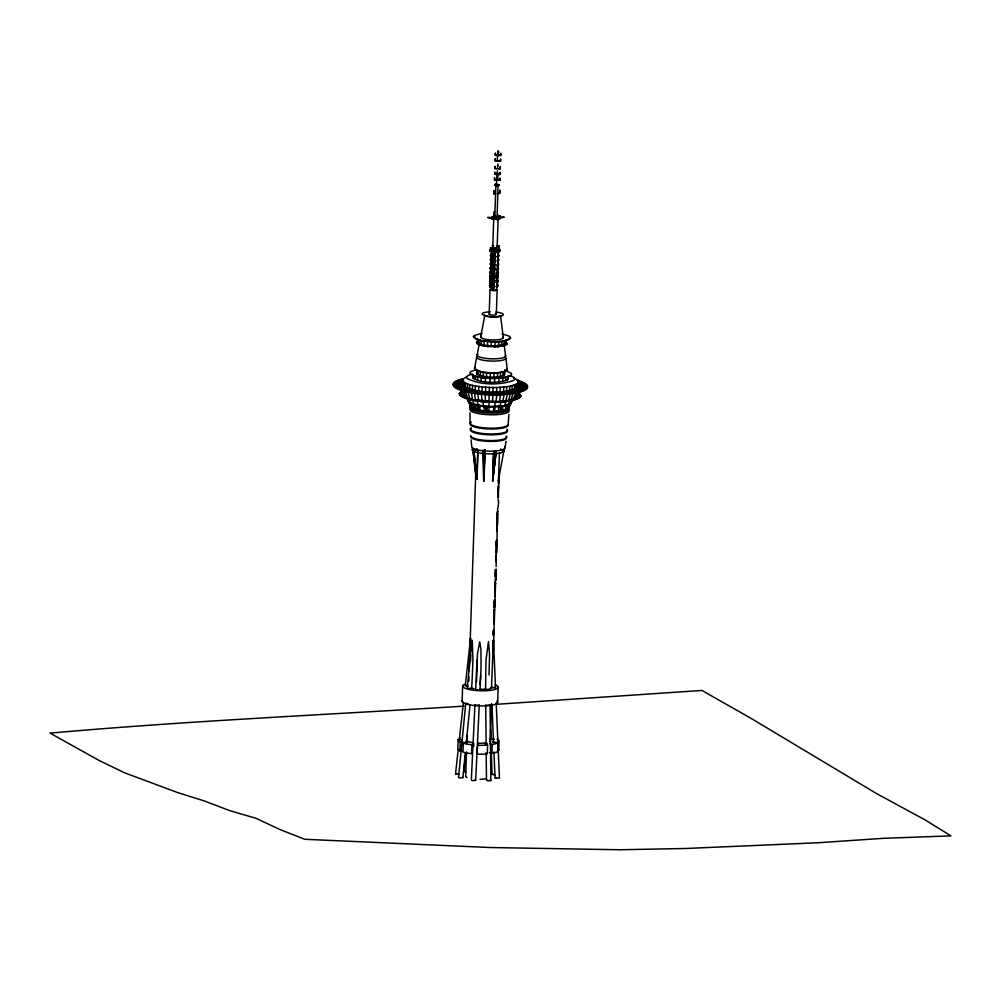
<?xml version="1.0" encoding="UTF-8"?>
<svg xmlns="http://www.w3.org/2000/svg" width="1001" height="1001" viewBox="0 0 1001 1001"><rect width="100%" height="100%" fill="white"/><g stroke="black" fill="none" stroke-linecap="round" stroke-linejoin="round"><path stroke-width="1.5" d="M469.995 412.8L470.107 422.948M476.539 681.881L477.464 653.916L479.717 641.754L480.98 649.624L481.018 667.98L480.017 689.576L478.541 690.052L475.65 689.514L477.064 659.959M470.583 643.505L470.558 638.163L465.29 685.597L468.18 686.135M506.894 340.052L504.629 344.331L494.744 346.133L491.253 346.108L491.228 341.579L482.044 340.628C491.103 342.38 501.088 342.73 509.747 339.139L510.573 338.05L510.135 336.924L508.47 335.81L501.939 333.959M512.737 399.9L510.635 403.653L504.617 405.68L488.976 406.519L489.039 403.078M493.268 652.652L493.405 639.927L491.504 687.85M475.988 465.49L469.206 670.783M459.972 384.146L461.811 386.924L461.736 389.301L464.564 397.159L462.65 394.557L459.597 394.519L463.013 395.508C461.786 391.604 456.731 384.021 462.762 381.556M461.736 389.301L460.61 388.388L460.623 385.885L455.918 385.986L460.76 388.013L460.823 386.111L456.131 386.211M513.5 377.877L518.168 380.342L518.843 382.069L518.693 386.549L517.429 388.2C500.237 394.094 479.241 393.831 462.762 385.961L462.249 379.754L466.616 376.651M462.437 385.097L462.575 380.618M462.762 385.961L462.875 378.929M518.806 393.293L520.92 396.096L519.544 397.897C502.665 403.979 483.058 403.541 466.003 397.96L463.35 390.202L463.425 387.825L461.811 386.924M463.613 389.827L463.676 387.925L458.971 388.1L463.238 387.712L463.613 389.827L458.971 388.1M464.039 386.811L464.189 382.332M465.315 387.65L465.465 383.17L462.912 381.481L462.249 379.754M467.442 388.413L467.592 383.946M469.569 389.189L469.719 384.709L465.465 383.17M462.512 739.777L458.145 739.576L457.82 749.073L459.909 750.9L462.512 750.687M463.425 387.825L470.895 390.202L472.66 400.075L470.47 399.674C485.472 399.749 504.542 405.505 517.605 395.958L517.517 395.12L520.558 395.157L518.243 395.77M471.233 403.553L471.121 407.119L470.57 405.443M459.909 750.9L460.197 742.004L458.145 739.576M474.249 405.242L474.136 408.808L471.296 407.307L471.446 402.552M462.124 701.476L462.625 686.348M472.409 389.827L472.56 385.347M472.972 374.799L473.298 378.416C483.646 383.358 496.821 383.521 507.595 379.817L508.483 376.251M472.072 407.832L472.197 404.254L474.136 408.808M473.298 378.416L473.423 374.612M472.86 408.345L472.985 404.779M470.895 390.202L474.111 390.84L475.525 400.65L467.379 398.974L459.959 395.458L459.234 393.581L462.312 390.978M473.661 392.667L474.461 392.817L474.524 390.916L471.146 391.629L473.723 390.765M474.899 379.479L475.025 375.675L477.702 376.639L477.565 380.443M465.415 741.578L467.63 742.417L463.263 743.18L462.975 752.076A18.881 4.379 1.9 0 0 471.646 753.678L471.934 744.794L473.823 743.58L473.723 746.546M479.341 406.594L479.229 410.172L475.713 409.384L474.524 408.946L474.637 405.38M475.25 390.465L475.4 385.986L469.719 384.709M504.867 369.582L504.441 375.1C495.758 378.078 485.147 377.953 476.826 373.974L476.614 369.294M475.713 409.384L475.875 404.617M476.826 373.974L476.951 370.157C485.272 374.136 495.883 374.274 504.567 371.296L505.205 370.458M474.111 390.84L477.602 391.391L478.641 401.151L477.227 400.875L478.516 400.275M478.115 374.824L478.24 371.021M477.477 409.772L477.627 405.017L479.379 405.405L478.015 405.868L479.229 410.172M465.69 776.088L466.491 751.939M467.042 735.385L466.879 740.027A11.749 2.728 1.9 0 0 472.334 742.617M478.603 390.928L478.753 386.449M477.84 451.326L477.027 479.316L477.765 451.276M480.267 375.6L480.392 371.796M478.678 405.981L479.567 410.385L480.042 405.53M481.131 381.243L481.256 377.44L478.878 376.902M480.805 393.693L480.868 391.791L479.441 392.805L481.719 393.793L481.781 391.891L479.441 392.805M477.602 391.391L481.318 391.841L481.956 401.551L473.573 400.375L475.35 399.774M481.956 391.391L482.107 386.924L475.4 385.986M483.133 376.238L483.258 372.435M489.99 217.955L487.712 217.43L491.891 217.918L490.002 217.38M486.323 407.445L486.198 411.011L484.021 410.86L484.184 406.106L486.361 406.256M485.347 381.831L485.472 378.015L475.387 376.489L470.357 374.099L469.869 372.822L470.795 371.609L475.425 369.945M481.318 391.841L485.197 392.179L485.41 401.851L485.372 400.988M485.598 391.654L485.748 387.187M486.524 376.714L486.649 372.91M484.985 451.338L484.009 480.843L484.559 452.852M489.176 314.151L489.99 289.589M490.603 286.799L489.914 287.174L490.365 283.233L490.64 285.623M490.065 282.908L490.177 279.404C492.304 277.602 489.401 284.647 490.74 282.52M490.202 278.641L490.315 275.125C492.442 273.336 489.539 280.368 490.89 278.253M490.34 274.362L490.465 270.858C492.58 269.069 489.677 276.101 491.028 273.986M490.49 270.095L490.603 266.591C492.73 264.79 489.827 271.834 491.166 269.707M491.078 261.887L491.016 265.828L490.74 262.312L491.428 261.924L490.74 262.312M490.765 261.549L491.216 257.607L491.153 261.561M490.915 257.282C492.204 257.219 489.939 256.344 491.028 253.766L491.716 253.391L491.641 255.73M484.734 452.877L483.808 480.818L483.208 450.775A16.266 3.766 1.9 0 1 473.723 448.648L473.611 448.611A16.266 3.766 1.9 0 1 471.721 446.596L471.071 439.852M490.302 287.187L490.365 283.233M490.452 282.908L490.503 278.966M490.59 278.641L490.653 274.699M490.728 274.374L490.79 270.42M490.878 270.095L490.928 266.153M491.303 257.282L491.353 253.341M494.069 193.368L494.156 190.503L493.693 193.969L495.783 193.781L493.718 193.393M486.849 411.061L487.012 406.306L486.524 406.856L486.736 411.186L488.913 411.211L489.064 406.456M497.172 250.375L497.459 250.413A4.892 1.139 1.9 0 1 499.662 251.639A4.892 1.139 1.9 0 1 495.92 252.44L492.229 252.177L492.354 248.361L493.793 247.885L492.342 248.749M494.707 179.692L494.582 177.778L494.507 180.067L496.646 180.155M494.894 173.974L494.769 172.072L494.694 174.349L496.846 174.437M495.095 168.268L494.957 166.354L494.882 168.643L497.034 168.731L494.894 168.256M495.345 160.648L495.207 158.734L495.132 161.023L497.284 161.111L497.484 155.017L495.332 154.93M495.533 154.942L495.395 153.028L495.32 155.318L497.472 155.405M492.517 252.214L492.354 248.361M494.181 251.764L492.642 251.201L493.743 218.005A4.167 0.963 1.9 0 1 491.879 216.967A4.167 0.963 1.9 0 1 495.057 216.291L494.206 215.378M488.613 394.281L488.676 392.379L488.613 394.281L489.564 394.319L489.627 392.417L489.564 394.319M494.069 284.497L493.993 288.1L492.079 287.963C488.876 283.683 496.984 284.472 492.192 284.447M492.217 283.683C493.743 274.499 489.927 285.735 494.131 283.821L494.206 280.217L492.329 280.18M494.356 275.951L494.269 279.554L492.354 279.417C489.164 275.137 497.272 275.926 492.479 275.901M492.505 275.15C494.031 265.966 490.215 277.189 494.419 275.288L494.494 271.684L492.617 271.634M492.642 270.871C490.615 265.941 496.946 266.341 494.557 271.008L492.642 270.871L494.557 271.008M492.78 266.604L493.068 263.013L492.78 266.604L494.694 266.741L494.782 263.138L492.905 263.088M492.93 262.337L494.807 262.375L492.93 262.337C489.727 258.058 497.835 258.846 493.043 258.821M493.068 258.058C494.594 248.874 490.778 260.11 494.982 258.195L495.057 254.592L493.18 254.554M492.354 284.372L492.079 287.963M492.642 275.826L492.354 279.417M492.805 270.796L492.93 267.292M493.093 262.249L493.205 258.746M487.249 743.493L485.047 743.768L487.587 745.057L487.299 753.953A18.906 4.379 1.9 0 1 477.089 754.103L477.74 743.881M496.421 218.906L496.959 218.881A4.167 0.963 1.9 0 0 500.05 218.118A4.167 0.963 1.9 0 0 498.173 217.079L497.197 216.942L499.149 216.254L497.209 216.379L498.198 216.516A4.167 0.963 1.9 0 1 500.075 217.555A4.167 0.963 1.9 0 1 496.884 218.231L492.767 218.831L494.719 218.706L495.92 185.46L496.909 185.373M485.197 392.179L489.151 392.405L488.938 402.052L480.88 401.388L481.869 400.675M489.239 391.917L489.389 387.437L482.107 386.924M491.091 289.289A2.94 0.676 1.9 0 0 492.692 290.353L494.069 251.789L494.819 251.839L493.443 290.415A2.94 0.676 1.9 0 0 496.171 289.502M492.692 290.353L493.105 281.006M493.205 277.928L494.069 251.789M489.914 382.157L490.04 378.353L479.579 377.427M490.202 376.977L490.327 373.173M497.434 185.435L496.471 185.485L496.859 174.061L494.707 173.974M497.622 165.14L497.622 166.967M497.998 153.716L497.91 156.043L498.148 154.417M494.807 255.23L494.907 252.152M497.835 163.939L497.672 166.717M498.135 154.805L498.21 152.515M494.844 262.462L494.919 258.871M495.595 252.427L496.046 248.623L495.92 252.44M495.783 218.781L496.884 218.231M495.057 184.722L498.098 185.485L497.034 218.443L494.719 218.706M497.109 218.005L498.135 218.493L496.996 251.251M499.724 179.892L499.974 178.003L499.899 180.28L497.747 180.193L497.96 174.099L500.1 174.187M499.912 174.187L500.175 172.285L500.087 174.574L497.947 174.487M500.1 168.468L500.362 166.579L500.287 168.856L498.135 168.769L500.3 168.481M500.35 160.861L500.613 158.959L500.538 161.249L498.385 161.161L500.55 160.861M500.538 155.142L500.8 153.253L500.725 155.53L498.573 155.443L500.738 155.155M497.459 250.413L497.297 246.571M499.486 192.868L499.924 189.99L499.812 193.418L497.735 193.606L499.824 192.843M492.917 391.954L493.068 387.475M518.968 383.846L520.808 386.636C514.076 393.631 502.102 391.666 493.13 392.505L492.492 402.139L492.555 401.276M496.696 287.637L497.109 283.746L497.384 287.262L496.696 287.637L497.109 283.746M496.834 283.371L497.259 279.467L497.522 282.983L496.834 283.371L497.259 279.467M496.984 279.104L497.397 275.2L497.672 278.716L496.984 279.104L497.397 275.2M497.122 274.825L497.535 270.933L497.81 274.449L497.122 274.825L497.535 270.933M497.259 270.558L497.672 266.654L497.947 270.17L497.259 270.558L497.672 266.654M497.409 266.291L497.822 262.387L498.098 265.903L497.409 266.291L497.822 262.387M497.547 262.012L498.348 258.12L497.897 262.062L497.922 259.284M497.685 257.745L498.098 253.841L498.373 257.357L497.685 257.745L498.098 253.841M493.918 377.014L494.044 373.21M497.059 287.687L497.497 283.746M497.197 283.421L497.647 279.479M497.334 279.154L497.785 275.2M497.484 274.875L497.922 270.933M497.622 270.608L498.073 266.666M497.76 266.341L498.21 262.387M497.897 262.062L498.348 258.12M498.048 257.795L498.498 253.854M496.333 314.439L497.147 289.877M493.618 406.494L493.581 411.398L494.169 407.094M494.532 382.207L494.657 378.391L501.539 377.827M494.932 407.069L494.344 411.373L494.369 406.481M504.567 446.946A16.266 3.766 1.9 0 1 504.254 448.886L504.141 448.961A16.266 3.766 1.9 0 1 496.221 450.913L492.58 480.93L493.506 452.978M493.693 452.965L492.767 480.918L496.221 450.913M492.917 480.893L493.23 471.584M493.33 468.468L493.856 452.94M501.926 217.705L504.229 217.079L500.012 217.743L501.939 217.129M496.534 394.394L496.596 392.492L498.586 393.593L497.522 392.467L497.459 394.369L496.534 394.394L497.647 393.618M496.596 391.992L496.746 387.525L509.734 386.348L517.58 383.721L518.843 382.069M497.422 376.826L497.547 373.023M497.072 392.492L495.995 402.127L504.416 401.626L502.865 400.9L504.529 392.092M498.886 381.969L499.011 378.165L508.47 376.839L511.699 374.537L511.211 373.26L506.181 370.87M498.498 411.011L498.661 406.256L501.864 406.544L500.625 410.898L494.206 411.236M500.475 376.426L500.6 372.622M500.075 391.804L500.225 387.337M500.3 410.773L500.462 406.018M500.888 392.342L499.411 402.002L500.625 401.839L499.574 401.138M493.718 630.48C494.294 636.661 492.655 636.636 493.23 630.467M494.719 600.062C494.957 610.91 493.668 609.784 494.231 600.049M495.007 576.814L495.245 569.632M496.021 546.396C498.398 521.446 495.508 577.69 496.208 540.653M496.971 517.404C498.536 493.268 496.684 550.963 497.122 513.1M498.973 471.784L498.873 483.983L498.21 480.392M493.355 635.497L493.556 629.754M494.006 615.978L493.918 609.521L494.194 610.247M494.269 607.945L494.507 600.775M495.02 585.56L495.595 582.695L493.318 651.488M496.058 568.918L495.67 580.405L495.52 570.357M497.972 496.321L498.523 485.56L497.922 497.747M498.385 483.983L499.424 453.053M494.406 609.534L493.818 621.721M494.995 592.029L494.832 581.981M495.67 580.405L495.733 569.644M495.995 561.611L496.233 554.429L496.133 566.629M496.584 552.852L496.696 540.665M497.009 531.193L497.147 526.889L497.047 539.076M497.61 513.113L497.497 525.312M498.523 485.56L498.41 497.76M498.873 483.983L498.698 480.392M502.402 406.469L501.176 410.823L501 405.943M490.352 740.99L491.579 703.791M497.96 511.536C496.208 511.811 499.924 503.015 498.06 499.336M502.677 381.469L502.802 377.665L508.47 376.839M502.877 375.838L503.002 372.022M500.85 410.698L502.552 410.473L502.715 405.718M503.541 391.616L503.691 387.149M491.929 753.39L492.217 744.494A18.919 4.379 1.9 0 0 497.985 742.667L497.685 751.551A18.919 4.379 1.9 0 1 491.929 753.39L489.351 752.627M504.441 375.1L504.567 371.296M504.029 394.019L504.091 392.117L507.169 393.105L504.942 392.042L504.867 393.944L504.029 394.019L506.318 393.18M505.655 380.73L505.78 376.927M505.48 409.759L505.63 404.992L507.782 405.38L505.968 409.847L502.552 410.473M508.195 405.242L506.393 409.709L506.005 406.043M506.569 391.216L506.706 386.749M507.595 379.817L507.682 377.277M507.92 391.716L505.68 401.426L502.652 401.764L502.865 400.9M497.672 702.051L498.173 686.924M505.893 409.609L507.807 408.708L507.932 405.142M508.345 403.466L508.758 408.27L510.935 403.503M508.42 404.504L508.871 408.12M509.584 390.815L509.734 386.348M514.614 392.079L510.585 393.193L510.648 391.291L514.614 392.079L511.361 391.153M511.023 391.228L508.445 401.001L505.68 401.426L507.707 401.201L505.943 400.563M511.949 390.24L512.099 385.76M513.776 390.64L510.898 400.475L508.445 401.001L510.998 400.763L508.746 400.125M514.326 389.652L514.464 385.185M519.894 390.778L515.765 391.954L515.828 390.052L520.407 390.603L516.341 389.877M515.878 388.926L516.028 384.447M511.223 399.599L513.576 400.125L510.898 400.475L512.987 399.874L516.041 392.354L516.116 389.977M517.429 388.2L517.58 383.721M518.055 387.374L518.168 380.342M518.355 385.685L518.505 381.206M519.219 390.403L519.281 388.501L524.161 388.776L519.569 388.3L519.219 390.403L523.873 388.976M519.381 390.79L519.456 388.401M520.019 387.149L520.095 384.772M520.395 387.537L520.307 389.915L520.808 386.636M523.748 383.596L523.723 384.171A35.548 8.233 1.9 0 0 519.419 382.119M468.994 676.801L468.831 681.155M470.558 661.048L470.795 655.242M489.026 674.937L489.552 654.541L488.463 641.578L485.998 660.185L485.548 689.364L489.877 689.564L489.164 689.063M469.844 650.813L470.432 639.088M476.989 753.065L477.289 746.283M477.189 748.898L475.688 780.33L472.56 780.63L471.333 780.142L474.924 704.917M477.402 744.356L479.279 704.979M471.033 650.7L472.297 640.34L472.935 659.922L472.034 681.944L471.596 688.15L469.019 688.475L467.254 687.95L471.534 644.156M480.68 675.512L480.08 684.584M508.921 414.389L508.133 424.512A19.044 4.417 1.9 0 1 485.873 427.978A19.044 4.417 1.9 0 1 470.958 421.846M465.815 772.059L464.064 771.496L465.265 756.018M465.302 752.865L462.887 777.664L459.271 777.852L458.533 777.477L465.778 703.202L468.105 703.753M466.216 743.568L469.995 704.829M492.58 480.93L496.058 450.938M458.921 774.474L455.518 773.898L458.22 749.474M459.234 740.327L463.45 702.164M470.996 404.892L470.12 406.031L470.583 407.232L475.287 409.459L483.846 410.986L493.968 411.398L494.557 407.094L508.033 405.317L510.397 404.204L511.361 402.953L510.885 401.726M494.632 406.581L495.095 403.14M494.744 346.133L495.357 341.867L500.625 341.391L499.149 341.654L498.035 345.958M506.068 441.278L504.967 447.96M455.217 383.833C470.257 389.827 445.232 381.907 460.022 384.034L460.61 388.388M497.422 170.896L497.347 173.186L497.447 172.297M488.951 401.188L488.826 401.952L496.846 402.039L496.121 401.263M520.733 388.426L525.613 386.711L520.795 386.524M504.254 448.886L498.548 479.454M474.574 368.268L476.739 357.094M477.164 354.93L479.379 343.456M480.655 336.837L484.897 314.927A7.833 1.814 1.9 0 0 491.378 317.004A7.833 1.814 1.9 0 0 500.2 316.028M497.797 214.664L497.722 219.707L496.196 218.08L497.747 219.144M499.962 406.293L501.251 401.101M477.089 754.103L477.439 752.777M465.29 685.597L466.253 685.172M491.516 687.862L495.52 687.662L493.48 640.59M464.064 771.483L465.015 771.108M455.518 773.898L456.982 773.485M490.065 704.817L490.84 780.542L487.7 780.83L487.012 780.029M496.183 702.89L499.449 778.152L495.07 777.965L496.033 777.577M494.944 774.962L492.054 774.361L493.018 773.986M504.617 405.68L505.793 402.177M500.9 345.583L502.464 341.216L507.707 340.09M472.797 448.498L475.9 475.7L472.76 448.536A15.828 3.666 1.9 0 0 483.245 453.503L484.659 449.737M483.245 453.503L485.035 449.787L483.383 450.8M493.968 411.398L506.218 409.784L508.033 405.317M508.258 404.779L509.697 401.213M503.153 345.032L505.055 340.578L506.756 339.777L504.629 344.331M515.077 398.31L517.855 398.698L514.689 399.211L517.942 391.604M510.335 402.84L508.821 406.531L509.246 407.632L506.218 409.784M510.635 403.653L512.262 400.012M518.781 392.142L516.366 397.572L519.544 397.897L517.154 398.285M520.733 389.014L516.804 397.71L520.232 396.997L517.217 396.784M462.65 394.557L462.95 392.892L459.922 392.68M497.71 217.405L497.009 218.381M497.272 218.643L497.697 217.955M484.547 378.115L500.5 378.29M495.282 184.622L495.195 185.285L496.771 185.385M498.135 218.493L496.959 218.881M492.642 251.201L493.818 250.813M491.716 253.391L491.028 253.766M494.819 251.839L494.719 251.977A2.94 0.676 1.9 0 0 497.51 251.664A2.94 0.676 1.9 0 0 496.996 250.901M491.291 266.203L490.603 266.591M491.141 270.47L490.465 270.858M491.003 274.749L490.315 275.125M490.865 279.016L490.177 279.404M490.715 283.283L490.04 283.671M493.443 290.415L492.792 290.227M491.253 346.108L481.919 344.807L480.555 340.327L473.836 337.675L473.41 336.536L474.236 335.448L482.032 333.371M478.078 344.244L482.645 345.62L476.676 343.318L477.002 341.466L478.703 340.665M481.919 344.807L478.691 343.28L478.978 341.679M462.099 384.234L462.725 383.408M476.489 373.098L477.127 372.259M504.892 345.345L500.175 346.333L506.594 344.544L507.294 343.643L505.53 341.766M468.33 401.188L468.831 400.538M507.807 408.708L508.245 406.544M483.621 453.553A15.828 3.666 1.9 0 0 495.583 453.678L495.92 453.641A15.828 3.666 1.9 0 0 503.616 451.739L503.741 451.664A15.828 3.666 1.9 0 0 504.041 449.774M492.079 687.174L490.327 688.4M493.268 741.165L492.492 742.054L497.985 742.667M486.198 411.011L485.86 406.819M476.864 448.961L473.836 451.351L477.039 449.049M461.161 384.384L456.631 381.994L461.511 382.269M484.847 449.762L483.208 450.775L483.633 480.793M497.459 394.369L498.586 393.593M459.259 738.35L460.222 737.812M519.206 383.608L521.809 382.682L517.492 384.972M495.007 218.231L495.608 218.631M502.252 345.82L506.594 344.544M503.616 451.739L500.513 449.299M520.107 386.786L524.862 384.784L519.957 384.659M521.959 388L525.613 386.711M492.304 249.699L493.743 249.211L492.292 250.075M463.375 382.144L460.385 380.167L463.601 380.48M496.358 280.568L496.559 280.505A4.342 1.001 1.9 0 0 495.595 280.33M494.481 346.846L498.998 346.421L488.075 346.584L480.405 345.082M479.066 705.23L475.287 705.167M519.506 390.202L522.997 389.139M510.585 393.193L513.913 392.204M516.041 392.354C500.362 396.333 483.596 395.47 467.93 391.854L470.082 399.437L467.379 398.974L472.434 399.186M517.755 394.894L520.195 394.219L518.03 394.256M494.757 218.794L491.816 219.094L494.732 218.143M508.483 338.601L510.573 338.05M505.205 344.194L507.294 343.643M495.282 184.81L498.573 184.847M497.484 185.585L499.074 184.885M498.448 185.523L498.886 184.76M472.297 373.936L467.63 375.675L466.554 377.077L467.129 378.541C481.156 385.247 499.011 385.473 513.638 380.443L514.714 379.041L514.151 377.577L510.172 375.475M517.179 396.897L520.92 396.096L517.605 395.958M467.705 389.376L464.164 390.015L468.293 391.466L468.355 389.564L464.814 390.202M489.539 705.167L486.924 705.217M502.464 341.216L504.592 340.866M495.633 184.722L498.148 184.747M494.907 217.918L493.781 218.443L495.845 218.906M497.522 346.684L502.302 345.983M469.832 398.536L465.065 398.135L467.855 398.723L465.427 391.053L463.35 390.202M512.987 399.874L516.166 399.487L513.35 398.986M474.524 408.946L472.585 404.442M518.531 382.72L521.371 382.47M517.555 383.058L521.809 382.682M467.567 397.81L462.737 397.309L466.003 397.96M507.732 376.013L510.76 375.75M460.197 742.004L462.812 741.791M494.419 739.213L489.589 738.588M464.039 706.13C326.013 714.789 187.813 720.87 50.05 733.12L99.149 760.497L124.599 772.81L177.678 792.579L204.367 800.975L229.93 810.697L256.018 818.305L280.205 829.641L304.779 839.288L490.04 847.522L619.832 849.761L685.76 848.485L818.08 842.754L883.833 838.3L950.95 835.885L924.937 819.819L876.788 793.705L750.95 718.305L701.976 690.452L496.646 704.291M498.01 185.385L496.784 185.248M465.69 397.034L461.348 396.383L464.564 397.159M485.848 689.214L479.642 689.314M520.17 384.885L524.862 384.784M464.226 396.233L463.213 395.395L459.959 395.458L463.563 396.333M470.545 407.132L471.296 407.307M497.272 185.761L495.945 185.523M495.62 251.576L492.542 251.351M491.228 341.579L496.071 341.629M485.135 346.183L483.508 345.783L495.195 346.621M489.927 378.503L495.37 378.566M489.389 387.437L496.746 387.525M494.557 407.094L483.42 406.644L474.011 404.967L468.831 402.502L468.105 400.613M495.395 579.692L495.182 580.392M502.802 377.665L504.967 377.702M489.151 392.405L493.13 392.505M495.145 160.648L497.297 160.736M494.519 179.679L496.671 179.767M497.76 179.817L499.912 179.905M455.18 384.059L459.985 384.259M520.758 386.736L525.563 386.937M488.475 393.493L489.439 393.531M459.234 393.581L462.562 393.718M475.387 376.489L477.702 376.639M492.755 267.367L494.669 267.505M487.512 401.238L482.857 400.9L483.37 406.118L488.976 406.519M471.033 405.63L468.718 400.688M456.631 381.994L461.223 382.47M467.154 398.035L468.618 401.939L470.583 403.24L483.37 406.118M479.879 410.285L484.021 410.86M460.385 380.167L463.088 380.655M494.294 687.212L495.52 687.662M478.315 339.789L483.671 341.028L484.609 345.408M474.124 688.738L471.596 688.15M475.513 338.776L480.555 340.327M489.639 743.743L492.217 744.494M476.676 343.318L479.667 344.206M490.09 780.154L490.84 780.542M462.149 777.277L462.887 777.664M474.949 779.954L475.688 780.33M486.448 341.241L487.337 341.529L487.8 345.858M487.187 346.296L488.075 346.584M473.41 336.536L475.45 337.249M476.313 342.367L478.353 343.093M455.918 385.986L460.76 388.013M471.959 391.766L474.461 392.817M492.354 245.67L492.167 245.583A6.069 1.401 1.9 0 1 493.656 245.495M456.919 381.794L461.448 384.171M480.355 392.905L481.719 393.793M460.898 379.992L462.887 381.306M473.536 448.561L476.914 479.266M500.625 449.211L503.741 451.664M496.046 248.623L495.457 247.998L496.033 249.011M495.995 249.962L495.407 249.337L495.983 250.338M494.607 451.113L495.92 453.641M494.269 451.138L495.583 453.678M476.839 338.563L478.691 343.28M476.951 338.826L478.378 342.455M504.904 342.73L505.217 343.556M518.03 384.809L518.693 386.549M507.97 377.702L508.395 378.778M511.098 401.063L511.611 402.389M495.32 581.981L495.595 582.695M494.944 593.455L495.22 594.181M494.869 595.758L495.145 596.471M493.956 623.298L494.231 624.023M468.793 402.415L470.72 407.319M459.897 386.524L463.213 395.395M478.228 339.489L479.904 344.081M469.319 399.562L470.583 403.24M472.822 400.825L473.848 404.417M477.152 400.112L478.215 405.405M478.328 405.931L479.216 410.335M500.55 315.565L503.315 337.762M504.154 344.469L505.618 356.093M505.88 358.283L507.307 369.607M473.723 448.648L477.027 479.316M491.879 704.354L493.543 742.692M493.931 751.889L495.07 777.965M490.603 729.591L490.903 738.851M491.353 752.752L492.054 774.361M484.009 480.843L483.571 450.825A16.266 3.766 1.9 0 0 495.883 450.95M494.369 215.553L494.331 211.561L494.181 215.941L495.045 216.854A4.167 0.963 1.9 0 0 491.854 217.53A4.167 0.963 1.9 0 0 493.731 218.568M485.698 704.754L486.111 744.869M486.186 752.577L486.473 780.355M506.919 368.606A16.379 3.791 1.9 0 1 490.277 372.71A16.379 3.791 1.9 0 1 475.312 367.317M505.543 357.395A14.59 3.378 1.9 0 1 490.715 361.048A14.59 3.378 1.9 0 1 477.389 356.243M505.28 355.23A14.252 3.303 1.9 0 1 490.803 358.796A14.252 3.303 1.9 0 1 477.79 354.104M497.172 217.517A4.167 0.963 1.9 0 1 499.236 219.094A4.167 0.963 1.9 0 1 492.429 218.806A4.167 0.963 1.9 0 1 495.02 217.43M485.372 778.816A11.749 2.728 1.9 0 1 479.992 779.304M467.017 777.502A11.749 2.728 1.9 0 1 465.965 776.801M497.772 748.485A18.919 4.379 1.9 0 1 498.786 750.325L499.086 741.428A18.919 4.379 1.9 0 0 497.022 739.001M471.934 744.794A18.881 4.379 1.9 0 1 463.263 743.18M490.077 740.277A11.749 2.728 1.9 0 1 489.827 741.678M486.574 742.767A11.749 2.728 1.9 0 1 478.14 743.217M487.587 745.057A18.906 4.379 1.9 0 1 477.389 745.219M496.759 700.963A17.818 4.129 1.9 0 1 481.068 705.93A17.818 4.129 1.9 0 1 462.437 700.412M495.207 684.797A17.818 4.129 1.9 0 1 481.569 690.79A17.818 4.129 1.9 0 1 464.426 684.309M492.229 252.177A4.892 1.139 1.9 0 1 492.567 250.212M493.968 251.914A2.94 0.676 1.9 0 1 492.855 250.725M509.096 411.011A19.557 4.53 1.9 0 1 486.236 414.577A19.557 4.53 1.9 0 1 470.908 408.27M509.171 409.321A19.57 4.53 1.9 0 1 486.286 412.887A19.57 4.53 1.9 0 1 470.958 406.581M509.209 408.471A19.582 4.542 1.9 0 1 486.311 412.049A19.582 4.542 1.9 0 1 470.97 405.743M508.058 425.35A18.981 4.404 1.9 0 1 485.848 428.803A18.981 4.404 1.9 0 1 470.983 422.697M507.082 429.254A18.619 4.317 1.9 0 1 488.163 433.921A18.619 4.317 1.9 0 1 471.171 427.79M506.994 430.105A18.556 4.304 1.9 0 1 488.138 434.747A18.556 4.304 1.9 0 1 471.196 428.641M506.243 435.998A17.993 4.167 1.9 0 1 490.315 440.578A17.993 4.167 1.9 0 1 470.733 435.635M506.131 436.849A17.905 4.154 1.9 0 1 490.29 441.391A17.905 4.154 1.9 0 1 470.795 436.474M503.053 337.062A11.349 2.628 1.9 0 1 491.529 339.915A11.349 2.628 1.9 0 1 481.168 336.173M496.208 289.251A3.591 0.826 1.9 0 1 495.995 290.428A3.591 0.826 1.9 0 1 490.928 290.215A3.591 0.826 1.9 0 1 491.141 289.051M495.382 313.814A3.591 0.826 1.9 0 1 495.407 314.94A3.591 0.826 1.9 0 1 490.578 314.89A3.591 0.826 1.9 0 1 489.727 313.763M518.355 381.168A37.175 8.621 1.9 0 1 500.4 394.569A37.175 8.621 1.9 0 1 453.766 383.333M454.454 382.62A37.175 8.621 1.9 0 1 461.849 379.542M525.763 386.323A35.548 8.233 1.9 0 1 479.792 393.493A35.548 8.233 1.9 0 1 463.1 379.817M517.042 380.217A37.175 8.621 1.9 0 1 517.192 392.204A37.175 8.621 1.9 0 1 465.615 391.028A37.175 8.621 1.9 0 1 461.861 378.966M519.444 381.556A35.548 8.233 1.9 0 1 513.3 392.405A35.548 8.233 1.9 0 1 465.34 390.44A35.548 8.233 1.9 0 1 463.113 379.254M495.895 312.062A10.548 2.44 1.9 0 1 501.138 316.041A10.548 2.44 1.9 0 1 483.871 315.34A10.548 2.44 1.9 0 1 490.44 311.837M490.965 259.347A3.941 0.913 1.9 0 0 490.853 260.035L490.465 260.06A4.342 1.001 1.9 0 1 491.166 259.096M494.319 254.642A3.941 0.913 1.9 0 1 495.345 254.679M491.028 263.363A4.342 1.001 1.9 0 0 490.327 264.339L490.703 264.314A3.941 0.913 1.9 0 1 490.815 263.613M490.89 267.642A4.342 1.001 1.9 0 0 490.19 268.606L490.565 268.581A3.941 0.913 1.9 0 1 491.228 267.705M495.745 276.063A4.342 1.001 1.9 0 1 496.696 276.226L496.496 276.301A3.941 0.913 1.9 0 0 495.62 276.138M497.484 249.562A4.892 1.139 1.9 0 1 499.687 250.788A4.892 1.139 1.9 0 1 495.945 251.576M492.254 251.314A4.892 1.139 1.9 0 1 492.605 249.362M497.484 249.85A4.892 1.139 1.9 0 1 499.687 251.063A4.892 1.139 1.9 0 1 495.933 251.864M492.242 251.601A4.892 1.139 1.9 0 1 492.592 249.649M497.522 248.698A4.892 1.139 1.9 0 1 499.724 249.925A4.892 1.139 1.9 0 1 495.97 250.725M492.279 250.463A4.892 1.139 1.9 0 1 492.63 248.511M497.51 248.986A4.892 1.139 1.9 0 1 499.712 250.212A4.892 1.139 1.9 0 1 495.958 251.013M492.267 250.738A4.892 1.139 1.9 0 1 492.617 248.786M495.62 251.864A4.279 0.988 1.9 0 1 492.53 251.639M495.658 250.725A4.279 0.988 1.9 0 1 492.567 250.5M495.645 251.001A4.279 0.988 1.9 0 1 492.567 250.788M496.621 247.622A5.681 1.314 1.9 0 1 499.099 248.06L499.386 248.01A6.069 1.401 1.9 0 0 496.734 247.535M496.684 245.708A5.681 1.314 1.9 0 1 499.161 246.158L499.449 246.108A6.069 1.401 1.9 0 0 496.796 245.633M498.198 216.516L500.112 215.991L498.198 216.516M497.635 151.314L498.711 151.389L497.697 151.276M497.61 152.165L498.686 152.24L497.61 152.165M495.07 184.347L499.099 185.585L495.495 185.786L495.045 185.298L499.136 184.634L495.07 184.347M492.167 256.193L491.916 256.256A4.342 1.001 1.9 0 0 496.196 256.556L496.196 256.556A3.941 0.913 1.9 0 1 492.167 256.193M492.029 260.46L491.779 260.523A4.342 1.001 1.9 0 0 496.046 260.823L495.92 260.735A3.941 0.913 1.9 0 1 492.029 260.46M491.891 264.739L491.629 264.802A4.342 1.001 1.9 0 0 495.908 265.102L495.77 265.015A3.941 0.913 1.9 0 1 491.891 264.739M491.741 269.006L491.491 269.069A4.342 1.001 1.9 0 0 495.77 269.369L495.633 269.282A3.941 0.913 1.9 0 1 491.741 269.006M491.604 273.273L491.353 273.336A4.342 1.001 1.9 0 0 495.62 273.636L495.495 273.548A3.941 0.913 1.9 0 1 491.604 273.273M491.466 277.552L491.203 277.615A4.342 1.001 1.9 0 0 495.482 277.915L495.357 277.828A3.941 0.913 1.9 0 1 491.466 277.552M491.316 281.819L491.066 281.882A4.342 1.001 1.9 0 0 495.345 282.182L495.207 282.094A3.941 0.913 1.9 0 1 491.316 281.819M491.178 286.086L490.928 286.148A4.342 1.001 1.9 0 0 495.207 286.449L495.07 286.361A3.941 0.913 1.9 0 1 491.178 286.086M490.815 247.672L490.528 247.735A6.069 1.401 1.9 0 0 497.81 248.248L497.622 248.16A5.681 1.314 1.9 0 1 490.815 247.672M490.753 249.587L490.465 249.637A6.069 1.401 1.9 0 0 497.747 250.15L497.56 250.075A5.681 1.314 1.9 0 1 490.753 249.587M498.723 255.343L498.385 255.368A3.941 0.913 1.9 0 1 497.722 256.243L498.01 256.306A4.342 1.001 1.9 0 0 498.723 255.343M498.573 259.609L498.248 259.634A3.941 0.913 1.9 0 1 497.585 260.51L497.872 260.585A4.342 1.001 1.9 0 0 498.573 259.609M498.435 263.876L498.098 263.901A3.941 0.913 1.9 0 1 497.447 264.79L497.735 264.852A4.342 1.001 1.9 0 0 498.435 263.876M498.298 268.155L497.96 268.18A3.941 0.913 1.9 0 1 497.297 269.056L497.585 269.119A4.342 1.001 1.9 0 0 498.298 268.155M498.148 272.422L497.822 272.447A3.941 0.913 1.9 0 1 497.159 273.323L497.447 273.398A4.342 1.001 1.9 0 0 498.148 272.422M498.01 276.689L497.672 276.714A3.941 0.913 1.9 0 1 497.022 277.602L497.309 277.665A4.342 1.001 1.9 0 0 498.01 276.689M497.872 280.968L497.535 280.993A3.941 0.913 1.9 0 1 496.871 281.869L497.159 281.932A4.342 1.001 1.9 0 0 497.872 280.968M497.722 285.235L497.397 285.26A3.941 0.913 1.9 0 1 496.734 286.148L497.022 286.211A4.342 1.001 1.9 0 0 497.722 285.235M490.99 255.768L490.603 255.793A4.342 1.001 1.9 0 1 491.316 254.83L491.654 254.892A3.941 0.913 1.9 0 0 490.99 255.768M490.427 272.848L490.04 272.873A4.342 1.001 1.9 0 1 490.74 271.909L491.091 271.972A3.941 0.913 1.9 0 0 490.427 272.848M490.277 277.127L489.902 277.152A4.342 1.001 1.9 0 1 490.603 276.176L490.94 276.238A3.941 0.913 1.9 0 0 490.277 277.127M490.14 281.394L489.764 281.419A4.342 1.001 1.9 0 1 490.465 280.455L490.803 280.518A3.941 0.913 1.9 0 0 490.14 281.394M490.002 285.66L489.614 285.685A4.342 1.001 1.9 0 1 490.315 284.722L490.665 284.784A3.941 0.913 1.9 0 0 490.002 285.66M492.292 247.572L492.104 247.485A6.069 1.401 1.9 0 1 493.593 247.41A5.681 1.314 1.9 0 0 492.292 247.572"/></g></svg>
